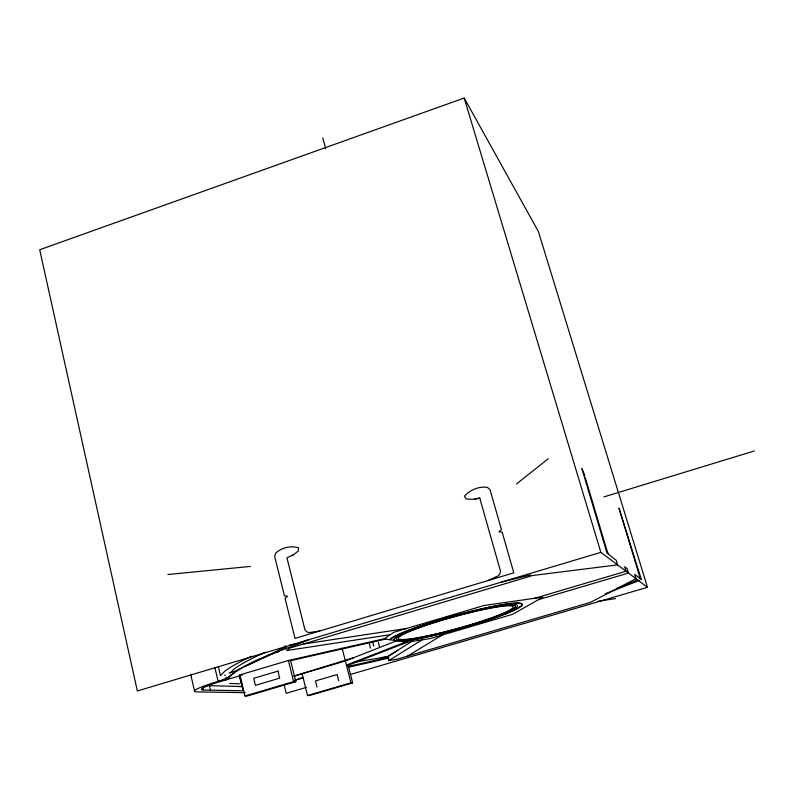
<?xml version="1.0" encoding="UTF-8"?>
<svg xmlns="http://www.w3.org/2000/svg" width="794" height="794" viewBox="0 0 794 794"><rect width="100%" height="100%" fill="white"/><g stroke="black" fill="none" stroke-linecap="round" stroke-linejoin="round"><path stroke-width="1.19" d="M225.714 679.942C248.125 659.238 280.034 652.033 307.516 640.083M389.844 639.686L390.4 639.031A68.88 7.017 -15.4 0 1 482.593 608.631A68.88 7.017 -15.4 0 1 508.646 612.601A68.88 7.017 -15.4 0 1 404.434 641.165M389.993 639.706L390.618 638.971A68.651 6.997 -15.4 0 1 482.514 608.68A68.651 6.997 -15.4 0 1 508.468 612.64A68.651 6.997 -15.4 0 1 404.603 641.105L401.665 641.463M229.099 672.965L230.429 672.736L233.635 669.441A233.307 24.644 -15.4 0 1 265.484 652.192M585.347 477.968L607.241 551.423L608.74 554.47L616.114 560.147L617.553 564.881L532.576 575.521L289.473 648.182L286.664 650.554L390.251 634.684M277.612 652.311L283.438 647.328M516.557 483.933L548.257 458.763M234.28 672.498L227.928 677.481L226.548 679.704L225.992 677.381M319.833 630.962L309.184 632.57L307.139 632.064L304.995 629.989L286.942 557.775L293.294 554.907L298.385 550.947L298.534 547.84C290.842 545.369 281.84 547.661 275.816 552.981L274.625 556.296L284.441 595.837L287.537 596.234L285.056 598.329L295.001 638.406L513.797 572.831L502.165 532.129L498.87 531.762L501.441 529.608L489.967 489.461L487.218 487.308C478.792 486.275 469.82 489.838 464.421 496.339L466.138 498.93L472.648 499.347L479.755 498.056L500.528 571.263L499.674 574.29L498.096 575.908L487.804 580.622M640.024 578.766L641.393 579.6L618.973 508.081L640.321 578.667L634.664 574.419L635.964 578.687L590.279 602.418L396.891 659.219L388.762 660.608L387.71 656.598L397.834 650.236M295.805 681.699L293.621 681.619L288.421 660.479L290.614 660.658L295.805 681.699L247.351 695.971L244.969 695.951L239.957 674.89L288.421 660.479L384.286 638.743L393.764 632.302L484.062 605.485L542.868 597.118L512.805 614.219L430.388 638.525L407.322 642.217L348.149 665.253L346.422 665.114L405.585 642.048L407.322 642.217M412.523 640.907L387.73 656.648L354.035 662.275M388.762 660.608L422.041 639.865M407.58 656.082L442.179 635.041M291.904 555.492L293.294 554.907M530.551 574.935L501.52 582.071M244.651 666.494L277.324 651.705M285.751 646.862L233.893 671.704L230.429 672.736M639.2 580.523L605.127 593.872M396.156 640.986L345.36 660.965L294.435 676.002M229.645 677.113L218.122 681.381A37.606 3.811 -14.5 0 0 197.101 691.911L243.44 692.636A34.589 3.255 -14.7 0 0 245.197 692.576M294.703 680.339L301.69 677.768M299.308 643.15L309.352 639.537M647.457 587.302L538.382 231.511L464.192 98.029L39.7 249.753L137.332 690.979L600.85 552.356L647.457 587.302L350.293 674.493M293.701 676.19L353.409 657.799M603.877 496.915L754.3 450.972M241.217 675.337L217.01 682.562A30.559 3.097 -14.5 0 0 203.453 690.026L202.927 687.753M224.623 675.307L225.446 675.069M534.699 598.279L626.039 571.243L624.67 566.727L627.091 568.593L628.451 573.05L538.332 599.698M239.778 686.79L240.582 686.552M295.1 680.24L303.139 677.868M244.969 695.951L293.621 681.619M306.385 687.376L286.207 693.301L284.153 684.885M302.117 673.729L307.506 695.514L350.938 682.81L352.655 682.88L348.149 665.253M352.655 682.88L309.382 695.534L307.506 695.514M474.782 499.188L479.755 498.056M290.614 660.658L385.755 639.071L405.585 642.048M381.1 657.74L387.71 656.598M320.498 667.933L323.337 667.446M303.427 644.013L406.677 628.461M597.892 601.276L615.509 598.616M289.78 644.927L300.708 643.299M608.74 554.47L607.003 553.13L581.893 468.579L584.9 475.675M167.911 574.519L250.447 566.43M203.453 690.026L243.202 690.78L239.649 675.853M207.095 685.609L242.19 686.542M229.645 683.475L239.599 683.793M220.593 681.47L218.122 681.381L214.856 667.466M239.957 674.89L242.349 674.999M384.286 638.743L385.755 639.071M464.192 98.029L600.85 552.356M322.761 137.888L325.689 148.587M378.301 642.247L379.453 646.683M372.545 641.443L373.706 645.929M369.349 643.656L370.5 648.112M342.105 648.172L350.938 682.81M338.72 680.786L337.142 674.543L315.466 680.915L317.024 687.147M285.453 645.611L286.177 648.579M284.967 646.485L285.542 648.817M239.341 675.406L242.071 686.889M218.31 666.424L220.494 675.694L224.394 671.575A242.736 25.666 -15.4 0 1 251.549 656.241M209.447 685.679L210.489 690.165M190.679 674.334L194.54 691.058M637.91 579.699A233.307 24.644 -15.4 0 1 616.69 588.404M388.335 657.303A233.307 24.644 -15.4 0 1 347.613 666.454M388.891 657.968A242.736 25.666 -15.4 0 1 348.953 667.059M277.96 671.119L253.703 678.314L255.39 685.341L279.687 678.165L277.96 671.119M425.395 636.51A61.773 6.292 -15.4 0 0 515.326 606.517A61.773 6.292 -15.4 0 0 426.507 624.918A61.773 6.292 -15.4 0 0 425.395 636.51M426.586 636.004A59.481 6.054 -15.4 0 0 513.113 607.122A59.481 6.054 -15.4 0 0 427.519 624.868A59.481 6.054 -15.4 0 0 426.586 636.004M424.185 637.026A64.066 6.521 -15.4 0 0 517.529 605.911A64.066 6.521 -15.4 0 0 425.485 624.957A64.066 6.521 -15.4 0 0 424.185 637.026"/></g></svg>
